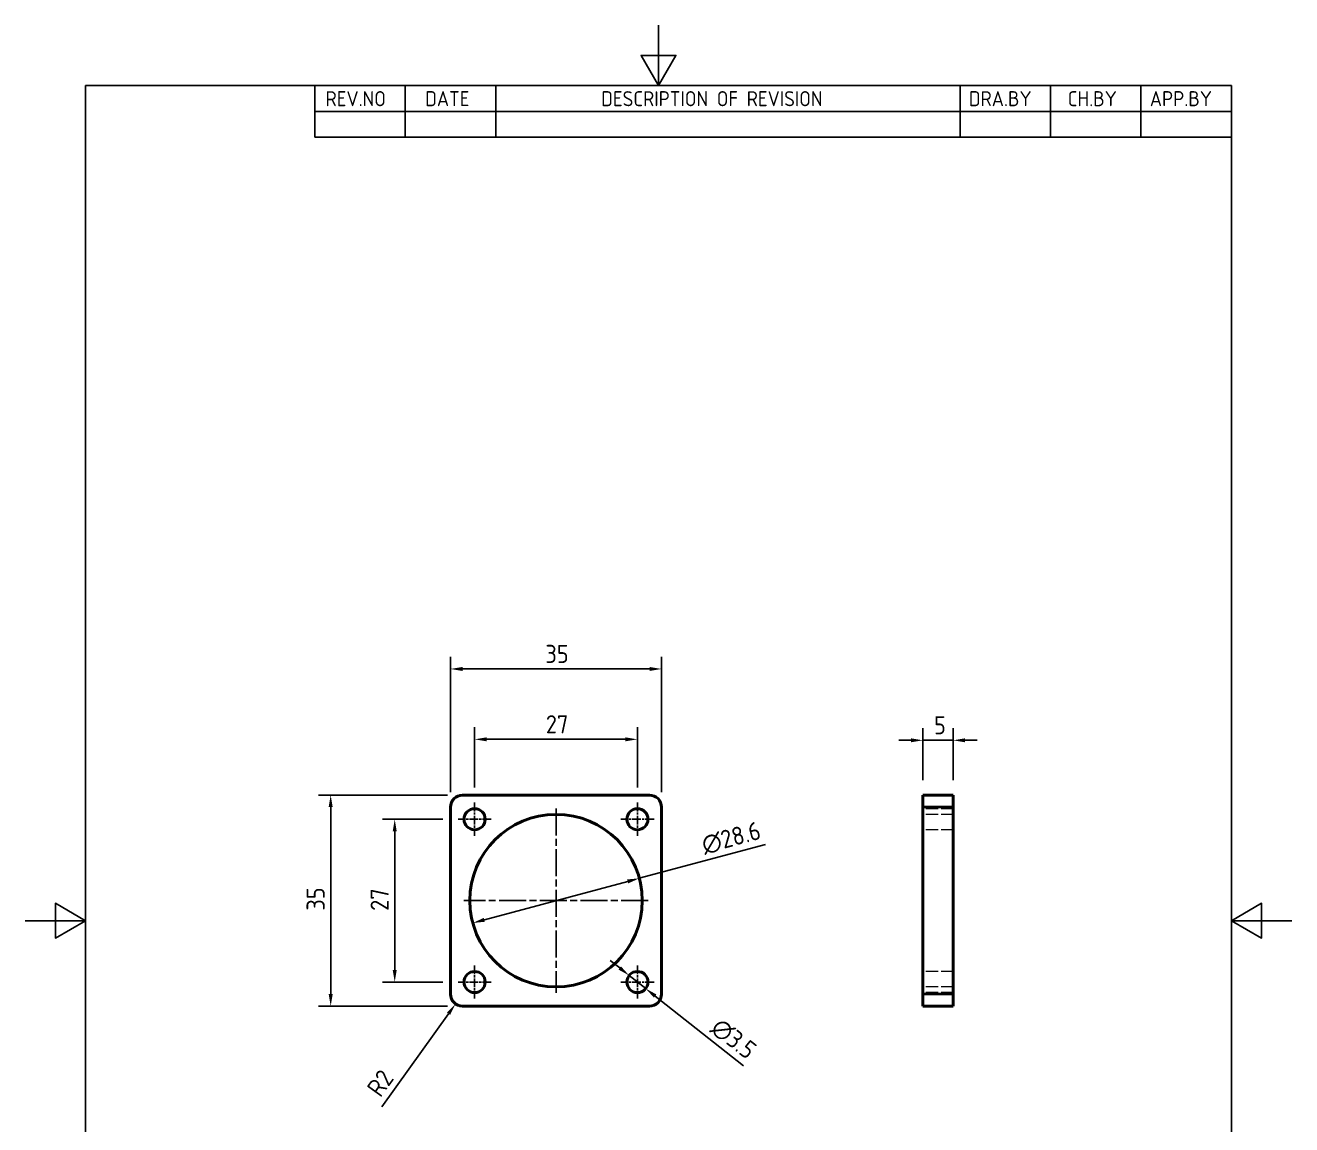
# Model space of a CAD drawing. Header units: millimetres. Extents: x 0 to 210, y 0 to 297.
# Drawn here: x 0 to 210, y 114.7 to 297 of the extents above; entities that cross this region are included whole.
import ezdxf

# ---------------------------------------------------------------- set-up
doc = ezdxf.new("R2010")
doc.units = ezdxf.units.MM
doc.linetypes.add('CHAIN', pattern=[0.35429999999999995, 0.2362, -0.0295, 0.0591, -0.0295])
doc.linetypes.add('DASHED', pattern=[0.2067, 0.1654, -0.0413])
doc.layers.get('0').update_dxf_attribs({"color": 3, "lineweight": 25})
for name, color, linetype, lineweight in [('가려진 것(ISO)', 2, 'DASHED', 18), ('가시적인 것(ISO)', 3, 'Continuous', 40), ('가시적인 좁은 것(ISO)', 3, 'Continuous', 35), ('경계(ISO)', 7, 'Continuous', 25), ('기호(ISO)', 5, 'Continuous', 25), ('중심 표식(ISO)', 1, 'Continuous', 25), ('치수(ISO)', 2, 'Continuous', 25)]:
    doc.layers.add(name, color=color, linetype=linetype, lineweight=lineweight)
doc.styles.add('ISO Proportiona M2B', font='isocp.shx')
doc.styles.add('치수 텍스트_PSTEK_POSCO', font='isocp.shx')
doc.dimstyles.new('치수_PSTEK_POSCO', dxfattribs={"dimtxt": 3, "dimasz": 2, "dimexe": 2, "dimexo": 2.5, "dimgap": 1, "dimtad": 1, "dimrnd": 1e-08, "dimdsep": 46, "dimtxsty": '치수 텍스트_PSTEK_POSCO', "dimcen": 0.09, "dimdle": 10, "dimclrd": 7, "dimclre": 7, "dimclrt": 2, "dimadec": 1, "dimazin": 2, "dimtfac": 1, "dimtmove": 0, "dimatfit": 3, "dimfxl": 0, "dimtolj": 1, "dimlwd": -1, "dimlwe": -1, "dimarcsym": 0})

# ---------------------------------------------------------------- blocks, each defined once
blk = doc.blocks.new('경계 Default Border')
at = {"layer": '경계(ISO)', "flags": 128}
for points in [[(105, 297.0000076293945), (105, 287.0000076293945), (102.1132469177246, 292.0000076293945), (107.8867530822754, 292.0000076293945), (105, 287.0000076293945)], [(10, 10), (10, 287.0000076293945), (200, 287.0000076293945), (200, 10), (10, 10)], [(0, 148.5000038146973), (10, 148.5000038146973), (5, 151.3867473602295), (5, 145.6132507324219), (10, 148.5000038146973)], [(210, 148.5000038146973), (200, 148.5000038146973), (205, 151.3867473602295), (205, 145.6132507324219), (200, 148.5000038146973)]]:
    blk.add_lwpolyline(points, dxfattribs=at)
blk = doc.blocks.new('*D21')
at = {"layer": 'Defpoints', "color": 0, "transparency": 16777216}
for p in [(71.34323204083123, 134.7054733965597), (72.50759372810029, 136.3315920457424)]:
    blk.add_point(p, dxfattribs=at)
at = {"layer": '치수(ISO)', "color": 7, "transparency": 16777216}
blk.add_line((59.12551295731468, 117.6425099983223), (70.17887035356213, 133.079354747377), dxfattribs=at)
blk.add_solid([(69.90785057869834, 133.2734150285885), (70.44989012842593, 132.8852944661654), (71.34323204083123, 134.7054733965597)], dxfattribs=at)
at = {"layer": '치수(ISO)', "color": 2, "transparency": 16777216, "insert": (57.67480541289855, 119.9111933357924), "char_height": 3, "attachment_point": 4, "rotation": 54.39592179635948, "style": '치수 텍스트_PSTEK_POSCO'}
blk.add_mtext('\\A1;R2', dxfattribs=at)
blk = doc.blocks.new('*D22')
at = {"layer": 'Defpoints', "color": 0, "transparency": 16777216}
for p in [(100.1353579695595, 139.4176256653796), (102.879829486641, 137.2455584261052)]:
    blk.add_point(p, dxfattribs=at)
at = {"layer": '치수(ISO)', "color": 7, "transparency": 16777216}
for p, q in [((98.56708853122733, 140.6588069449649), (96.99881909289509, 141.8999882245503)), ((100.1353579695595, 139.4176256653796), (102.879829486641, 137.2455584261052)), ((104.4480989249732, 136.0043771465199), (119.0700076265487, 124.4321058845731))]:
    blk.add_line(p, q, dxfattribs=at)
for points in [[(98.77395207782489, 140.920185184687), (98.36022498462977, 140.3974287052429), (100.1353579695595, 139.4176256653796)], [(104.6549624715708, 136.2657553862419), (104.2412353783757, 135.7429989067978), (102.879829486641, 137.2455584261052)]]:
    blk.add_solid(points, dxfattribs=at)
at = {"layer": '치수(ISO)', "color": 2, "transparency": 16777216, "insert": (114.3293801739961, 131.3722258547556), "char_height": 3, "attachment_point": 4, "rotation": 321.6407210401726, "style": '치수 텍스트_PSTEK_POSCO'}
blk.add_mtext('\\A1;∅3.5', dxfattribs=at)
blk = doc.blocks.new('*D23')
at = {"layer": 'Defpoints', "color": 0, "transparency": 16777216}
for p in [(101.8203330440341, 155.5327043907078), (74.19485441216624, 148.1304797007771)]:
    blk.add_point(p, dxfattribs=at)
at = {"layer": '치수(ISO)', "color": 7, "transparency": 16777216}
for p, q in [((101.8203330440341, 155.5327043907078), (122.7221871571852, 161.1333393206386)), ((76.12670606474441, 148.6481177909821), (99.88848139145598, 155.0150663005029))]:
    blk.add_line(p, q, dxfattribs=at)
for points in [[(99.80220837642183, 155.3370415759326), (99.97475440649013, 154.6930910250732), (101.8203330440341, 155.5327043907078)], [(76.04043304971026, 148.9700930664118), (76.21297907977856, 148.3261425155524), (74.19485441216624, 148.1304797007771)]]:
    blk.add_solid(points, dxfattribs=at)
at = {"layer": '치수(ISO)', "color": 2, "transparency": 16777216, "insert": (112.2720568419236, 160.9217314846756), "char_height": 3, "attachment_point": 4, "rotation": 14.999999999996977, "style": '치수 텍스트_PSTEK_POSCO'}
blk.add_mtext('\\A1;∅28.6', dxfattribs=at)
blk = doc.blocks.new('*D24')
at = {"layer": 'Defpoints', "color": 0, "transparency": 16777216}
for p in [(72.50759372810032, 169.3315920457425), (50.63579714883731, 134.3315920457425), (72.5075937281003, 134.3315920457425)]:
    blk.add_point(p, dxfattribs=at)
at = {"layer": '치수(ISO)', "color": 7, "transparency": 16777216}
for p, q in [((70.00759372810032, 169.3315920457425), (48.63579714883732, 169.3315920457425)), ((50.63579714883732, 167.3315920457425), (50.63579714883731, 136.3315920457425)), ((70.0075937281003, 134.3315920457425), (48.63579714883731, 134.3315920457425))]:
    blk.add_line(p, q, dxfattribs=at)
for points in [[(50.30246381550398, 167.3315920457425), (50.96913048217066, 167.3315920457425), (50.63579714883732, 169.3315920457425)], [(50.30246381550398, 136.3315920457425), (50.96913048217065, 136.3315920457425), (50.63579714883731, 134.3315920457425)]]:
    blk.add_solid(points, dxfattribs=at)
at = {"layer": '치수(ISO)', "color": 2, "transparency": 16777216, "insert": (48.13579714883729, 150.1694600113865), "char_height": 3, "attachment_point": 4, "rotation": 90, "style": '치수 텍스트_PSTEK_POSCO'}
blk.add_mtext('\\A1;35', dxfattribs=at)
blk = doc.blocks.new('*D25')
at = {"layer": 'Defpoints', "color": 0, "transparency": 16777216}
for p in [(105.5075937281003, 190.2490988656442), (70.50759372810029, 167.3315920457425), (105.5075937281003, 167.3315920457425)]:
    blk.add_point(p, dxfattribs=at)
at = {"layer": '치수(ISO)', "color": 7, "transparency": 16777216}
for p, q in [((70.50759372810029, 169.8315920457425), (70.50759372810029, 192.2490988656442)), ((105.5075937281003, 169.8315920457425), (105.5075937281003, 192.2490988656442)), ((72.50759372810029, 190.2490988656442), (103.5075937281003, 190.2490988656442))]:
    blk.add_line(p, q, dxfattribs=at)
for points in [[(72.50759372810029, 190.5824321989776), (72.50759372810029, 189.9157655323109), (70.50759372810029, 190.2490988656442)], [(103.5075937281003, 190.5824321989776), (103.5075937281003, 189.9157655323109), (105.5075937281003, 190.2490988656442)]]:
    blk.add_solid(points, dxfattribs=at)
at = {"layer": '치수(ISO)', "color": 2, "transparency": 16777216, "insert": (86.24546169374435, 192.7490988656442), "char_height": 3, "attachment_point": 4, "style": '치수 텍스트_PSTEK_POSCO'}
blk.add_mtext('\\A1;35', dxfattribs=at)
blk = doc.blocks.new('*D26')
at = {"layer": 'Defpoints', "color": 0, "transparency": 16777216}
for p in [(71.75759372810029, 165.3315920457425), (61.25759372810033, 138.3315920457425), (71.75759372810032, 138.3315920457425)]:
    blk.add_point(p, dxfattribs=at)
at = {"layer": '치수(ISO)', "color": 7, "transparency": 16777216}
for p, q in [((69.25759372810029, 165.3315920457425), (59.25759372810034, 165.3315920457425)), ((61.25759372810034, 163.3315920457425), (61.25759372810033, 140.3315920457425)), ((69.25759372810032, 138.3315920457425), (59.25759372810033, 138.3315920457425))]:
    blk.add_line(p, q, dxfattribs=at)
for points in [[(60.924260394767, 163.3315920457425), (61.59092706143367, 163.3315920457425), (61.25759372810034, 165.3315920457425)], [(60.924260394767, 140.3315920457425), (61.59092706143367, 140.3315920457425), (61.25759372810033, 138.3315920457425)]]:
    blk.add_solid(points, dxfattribs=at)
at = {"layer": '치수(ISO)', "color": 2, "transparency": 16777216, "insert": (58.75729845250976, 150.1435014945614), "char_height": 3, "attachment_point": 4, "rotation": 90, "style": '치수 텍스트_PSTEK_POSCO'}
blk.add_mtext('\\A1;27', dxfattribs=at)
blk = doc.blocks.new('*D27')
at = {"layer": 'Defpoints', "color": 0, "transparency": 16777216}
for p in [(101.5075937281003, 178.5815920457425), (74.50759372810029, 168.0815920457425), (101.5075937281003, 168.0815920457425)]:
    blk.add_point(p, dxfattribs=at)
at = {"layer": '치수(ISO)', "color": 7, "transparency": 16777216}
for p, q in [((74.50759372810029, 170.5815920457425), (74.50759372810029, 180.5815920457425)), ((76.50759372810029, 178.5815920457425), (99.50759372810029, 178.5815920457425)), ((101.5075937281003, 170.5815920457425), (101.5075937281003, 180.5815920457425))]:
    blk.add_line(p, q, dxfattribs=at)
for points in [[(76.50759372810029, 178.9149253790758), (76.50759372810029, 178.2482587124092), (74.50759372810029, 178.5815920457425)], [(99.50759372810029, 178.9149253790758), (99.50759372810029, 178.2482587124092), (101.5075937281003, 178.5815920457425)]]:
    blk.add_solid(points, dxfattribs=at)
at = {"layer": '치수(ISO)', "color": 2, "transparency": 16777216, "insert": (86.31950317691918, 181.0818873213331), "char_height": 3, "attachment_point": 4, "style": '치수 텍스트_PSTEK_POSCO'}
blk.add_mtext('\\A1;27', dxfattribs=at)
blk = doc.blocks.new('*D28')
at = {"layer": 'Defpoints', "color": 0, "transparency": 16777216}
for p in [(148.8514040636654, 178.4210435161187), (148.8514040636654, 169.3315920457425), (153.8514040636654, 169.3315920457425)]:
    blk.add_point(p, dxfattribs=at)
at = {"layer": '치수(ISO)', "color": 7, "transparency": 16777216}
for p, q in [((148.8514040636654, 171.8315920457425), (148.8514040636654, 180.4210435161187)), ((153.8514040636654, 171.8315920457425), (153.8514040636654, 180.4210435161187)), ((146.8514040636654, 178.4210435161187), (144.8514040636654, 178.4210435161187)), ((153.8514040636654, 178.4210435161187), (148.8514040636654, 178.4210435161187)), ((155.8514040636654, 178.4210435161187), (157.8514040636654, 178.4210435161187))]:
    blk.add_line(p, q, dxfattribs=at)
for points in [[(146.8514040636654, 178.754376849452), (146.8514040636654, 178.0877101827853), (148.8514040636654, 178.4210435161187)], [(155.8514040636654, 178.754376849452), (155.8514040636654, 178.0877101827853), (153.8514040636654, 178.4210435161187)]]:
    blk.add_solid(points, dxfattribs=at)
at = {"layer": '치수(ISO)', "color": 2, "transparency": 16777216, "insert": (150.6892720293094, 180.9210435161187), "char_height": 3, "attachment_point": 4, "style": '치수 텍스트_PSTEK_POSCO'}
blk.add_mtext('\\A1;5', dxfattribs=at)

msp = doc.modelspace()

# ---------------------------------------------------------------- linework, layer by layer
at = {"layer": '가려진 것(ISO)', "ltscale": 12.09482383728027}
for p, q in [((153.8514040636648, 167.0815920457424), (148.8514040636648, 167.0815920457424)), ((153.8514040636608, 166.1315920457425), (148.8514040636608, 166.1315920457425)), ((153.8514040636648, 163.5815920457425), (148.8514040636648, 163.5815920457425)), ((153.8514040636648, 140.0815920457424), (148.8514040636648, 140.0815920457424)), ((153.8514040636608, 137.5315920457424), (148.8514040636608, 137.5315920457424)), ((153.8514040636648, 136.5815920457424), (148.8514040636648, 136.5815920457424))]:
    msp.add_line(p, q, dxfattribs=at)
at = {"layer": '가시적인 것(ISO)'}
for p, q in [((103.5075937281003, 169.3315920457425), (72.5075937281003, 169.3315920457425)), ((153.8514040636654, 169.3315920457425), (148.8514040636654, 169.3315920457425)), ((148.8514040636654, 169.3315920457424), (148.851404063666, 167.3315920457424)), ((153.851404063666, 167.3315920457424), (153.8514040636654, 169.3315920457424)), ((70.5075937281003, 167.3315920457425), (70.50759372810032, 136.3315920457425)), ((105.5075937281003, 136.3315920457425), (105.5075937281003, 167.3315920457425)), ((148.851404063666, 136.3315920457424), (148.851404063666, 167.3315920457424)), ((153.851404063666, 167.3315920457424), (153.851404063666, 136.3315920457424)), ((148.851404063666, 136.3315920457424), (148.8514040636654, 134.3315920457425)), ((153.8514040636654, 134.3315920457425), (153.851404063666, 136.3315920457424)), ((72.50759372810032, 134.3315920457425), (103.5075937281003, 134.3315920457425)), ((153.8514040636654, 134.3315920457424), (148.8514040636654, 134.3315920457424))]:
    msp.add_line(p, q, dxfattribs=at)
for centre, radius in [((74.5075937281003, 165.3315920457425), 1.75), ((88.00759372810032, 151.8315920457425), 14.3), ((101.5075937281003, 165.3315920457425), 1.75), ((74.50759372810032, 138.3315920457425), 1.75), ((101.5075937281003, 138.3315920457425), 1.75)]:
    msp.add_circle(centre, radius, dxfattribs=at)
for centre, radius, start, end in [((72.5075937281003, 167.3315920457425), 2.000000000000015, 90, 180), ((103.5075937281003, 167.3315920457425), 1.999999999999986, 0, 90), ((72.50759372810032, 136.3315920457425), 2.00000000000002, 180, 270), ((103.5075937281003, 136.3315920457425), 1.999999999999993, 270, 0)]:
    msp.add_arc(centre, radius, start, end, dxfattribs=at)
at = {"layer": '가시적인 좁은 것(ISO)'}
for p, q in [((153.851404063666, 167.3315920457424), (148.851404063666, 167.3315920457424)), ((153.851404063666, 136.3315920457424), (148.851404063666, 136.3315920457424))]:
    msp.add_line(p, q, dxfattribs=at)
at = {"layer": '기호(ISO)'}
for p, q in [((48.00000000000001, 287.0000076293945), (200, 287.0000076293945)), ((48.00000000000001, 287.0000076293945), (48.00000000000001, 282.7200076293945)), ((63.00000000000001, 287.0000076293945), (63.00000000000001, 282.7200076293945)), ((78, 287.0000076293945), (78, 282.7200076293945)), ((155, 287.0000076293945), (155, 282.7200076293945)), ((170, 287.0000076293945), (170, 282.7200076293945)), ((185, 287.0000076293945), (185, 282.7200076293945)), ((200, 287.0000076293945), (200, 282.7200076293945)), ((48.00000000000001, 282.7200076293945), (200, 282.7200076293945)), ((48.00000000000001, 282.7200076293945), (48.00000000000001, 278.4400076293945)), ((63.00000000000001, 282.7200076293945), (63.00000000000001, 278.4400076293945)), ((78, 282.7200076293945), (78, 278.4400076293945)), ((155, 282.7200076293945), (155, 278.4400076293945)), ((170, 282.7200076293945), (170, 278.4400076293945)), ((185, 282.7200076293945), (185, 278.4400076293945)), ((200, 282.7200076293945), (200, 278.4400076293945)), ((48.00000000000001, 278.4400076293945), (200, 278.4400076293945))]:
    msp.add_line(p, q, dxfattribs=at)
at = {"layer": '중심 표식(ISO)', "linetype": 'CHAIN', "ltscale": 6.111540794372559}
for p, q in [((74.50759372810029, 168.0815920457425), (74.50759372810029, 162.5815920457425)), ((101.5075937281003, 168.0815920457425), (101.5075937281003, 162.5815920457425)), ((77.2575937281003, 165.3315920457425), (71.75759372810029, 165.3315920457425)), ((104.2575937281003, 165.3315920457425), (98.75759372810029, 165.3315920457425)), ((74.50759372810032, 141.0815920457425), (74.50759372810032, 135.5815920457425)), ((101.5075937281003, 141.0815920457425), (101.5075937281003, 135.5815920457425)), ((77.25759372810032, 138.3315920457425), (71.75759372810032, 138.3315920457425)), ((104.2575937281003, 138.3315920457425), (98.7575937281003, 138.3315920457425))]:
    msp.add_line(p, q, dxfattribs=at)
at = {"layer": '중심 표식(ISO)', "linetype": 'CHAIN', "ltscale": 19.05165100097656}
for p, q in [((88.00759372810032, 167.1315920457425), (88.00759372810032, 136.5315920457425)), ((103.3075937281003, 151.8315920457425), (72.7075937281003, 151.8315920457425))]:
    msp.add_line(p, q, dxfattribs=at)

# ---------------------------------------------------------------- block references
msp.add_blockref('경계 Default Border', (0, 0))

# ---------------------------------------------------------------- texts
at = {"layer": '기호(ISO)', "color": 2, "char_height": 2.5, "attachment_point": 7, "style": 'ISO Proportiona M2B'}
for s, insert in [('REV.NO', (49.7871163682308, 283.5831900503393)), ('DATE', (66.31423177283666, 283.5831900503393)), ('DESCRIPTION OF REVISION', (95.50702043336295, 283.5831900503393)), ('DRA.BY', (156.4757339553203, 283.5831900503393)), ('CH.BY', (172.8642915086116, 283.5831900503393)), ('APP.BY', (186.4777339604403, 283.5831900503393))]:
    msp.add_mtext(s, dxfattribs=dict(at, insert=insert))

# ---------------------------------------------------------------- dimensions: what is measured, and where the dimension line sits
at = {"layer": '치수(ISO)', "color": 7}
for base, p1, p2, angle, override, picture, middle in [((105.5075937281003, 190.2490988656442), (70.50759372810029, 167.3315920457425), (105.5075937281003, 167.3315920457425), 180, {"dimdec": 2, "dimtp": 0, "dimtm": -0, "dimtdec": 2, "dimtofl": 0, "dimatfit": 1}, '*D25', (87.9575937281003, 190.2490988656442)), ((101.5075937281003, 178.5815920457425), (74.50759372810029, 168.0815920457425), (101.5075937281003, 168.0815920457425), 180, {"dimdec": 2, "dimtp": 0, "dimtm": -0, "dimtdec": 2, "dimtofl": 0, "dimatfit": 1}, '*D27', (88.00759372810029, 178.5815920457425)), ((148.8514040636654, 178.4210435161187), (153.8514040636654, 169.3315920457425), (148.8514040636654, 169.3315920457425), 180, {"dimdec": 2, "dimtp": 0, "dimtm": -0, "dimtdec": 2, "dimtofl": 1, "dimatfit": 1}, '*D28', (151.3514040636654, 178.4210435161187)), ((50.63579714883731, 134.3315920457425), (72.50759372810032, 169.3315920457425), (72.5075937281003, 134.3315920457425), 90, {"dimdec": 2, "dimtp": 0, "dimtm": -0, "dimtdec": 2, "dimtofl": 0, "dimatfit": 1}, '*D24', (50.63579714883729, 151.8815920457425)), ((61.25759372810033, 138.3315920457425), (71.75759372810029, 165.3315920457425), (71.75759372810032, 138.3315920457425), 90, {"dimdec": 2, "dimtp": 0, "dimtm": -0, "dimtdec": 2, "dimtofl": 0, "dimatfit": 1}, '*D26', (61.25759372810031, 151.8315920457425))]:
    dim = msp.add_linear_dim(base=base, p1=p1, p2=p2, angle=angle, dimstyle='치수_PSTEK_POSCO', override=override, dxfattribs=at)
    dim.commit()
    dim.dimension.update_dxf_attribs({"geometry": picture, "text_midpoint": middle, "dimtype": 160})
for p1, p2, override, picture, middle in [((74.19485441216624, 148.1304797007771), (101.8203330440341, 155.5327043907078), {"dimdec": 2, "dimlfac": 0.9999999999999938, "dimtp": 0, "dimtm": -0, "dimtdec": 2, "dimatfit": 2}, '*D23', (117.3377211042611, 159.6905759900851)), ((100.1353579695595, 139.4176256653796), (102.879829486641, 137.2455584261052), {"dimdec": 2, "dimlfac": 0.9999999999999838, "dimtp": 0, "dimtm": -0, "dimtdec": 2, "dimatfit": 2}, '*D22', (115.5318882409484, 127.2322927906031))]:
    dim = msp.add_diameter_dim_2p(p1=p1, p2=p2, dimstyle='치수_PSTEK_POSCO', override=override, dxfattribs=at)
    dim.commit()
    dim.dimension.update_dxf_attribs({"geometry": picture, "text_midpoint": middle, "dimtype": 163})
dim = msp.add_radius_dim(center=(72.50759372810029, 136.3315920457424), mpoint=(71.34323204083123, 134.7054733965597), dimstyle='치수_PSTEK_POSCO', override={"dimdec": 2, "dimcen": 0, "dimtp": 0, "dimtm": -0, "dimtdec": 2, "dimtofl": 0}, dxfattribs=at)
dim.commit()
dim.dimension.update_dxf_attribs({"geometry": '*D21', "text_midpoint": (60.80806716655621, 119.992323469363), "dimtype": 164})

doc.saveas('drawing.dxf')
